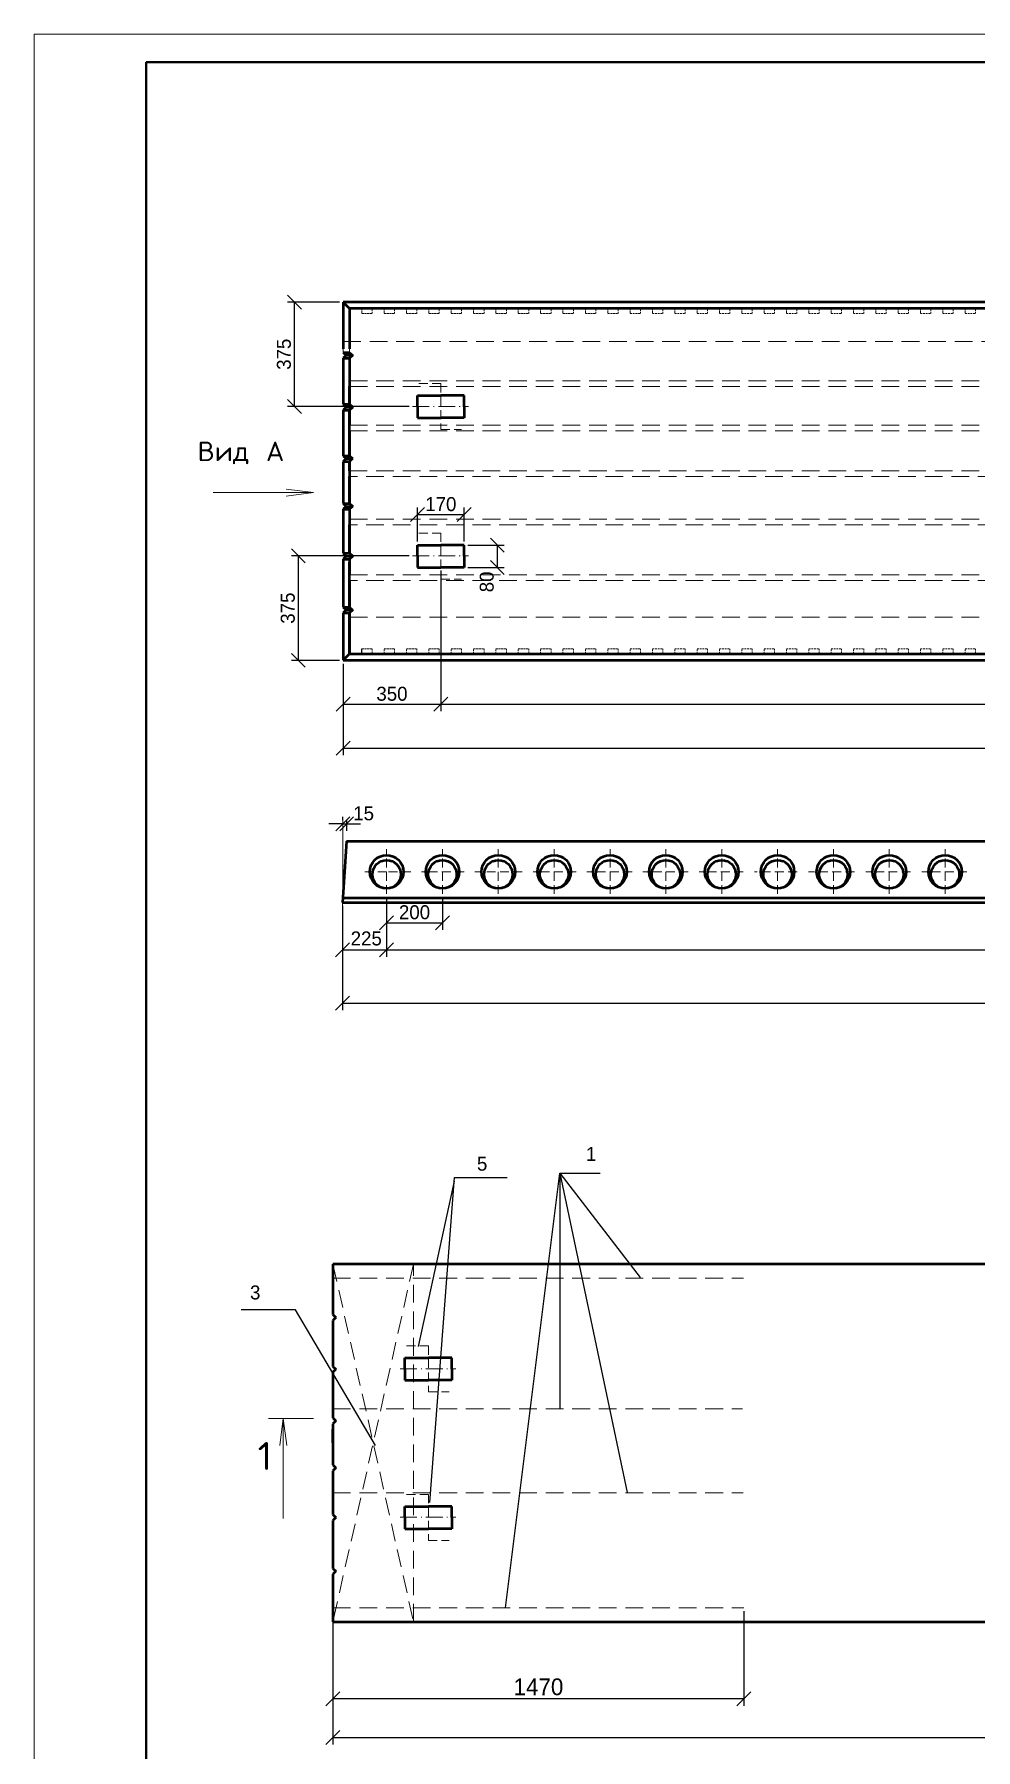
# Model space of a CAD drawing. Header units: millimetres. Extents: x 707 to 5070, y -235 to 1028.
# Drawn here: x 4225 to 4393.6, y 720.6 to 1027.8 of the extents above; entities that cross this region are included whole.
import ezdxf

# ---------------------------------------------------------------- set-up
doc = ezdxf.new("R2010")
doc.units = ezdxf.units.MM
for name, pattern in [('ACAD_ISO10W100', [18.5, 12, -3, 0.5, -3]), ('DASHED2', [9.525, 6.35, -3.175]), ('HIDDEN', [9.525, 6.35, -3.175]), ('HIDDEN2', [4.7625, 3.175, -1.5875])]:
    doc.linetypes.add(name, pattern=pattern)
for name, color, linetype, lineweight in [('Основная', 7, 'Continuous', 40), ('Тонкая', 5, 'Continuous', 15), ('Штриховая', 1, 'DASHED2', 20), ('Штриховые', 190, 'HIDDEN', 30), ('Штрихпункт', 200, 'ACAD_ISO10W100', 30)]:
    doc.layers.add(name, color=color, linetype=linetype, lineweight=lineweight)
doc.dimstyles.new('20', dxfattribs={"dimtxt": 3, "dimasz": 2.5, "dimexe": 1.25, "dimexo": 0.625, "dimtad": 1, "dimdec": 0, "dimlfac": 20, "dimtxsty": 'Standard', "dimblk": 'OBLIQUE', "dimcen": 2.5, "dimadec": 0, "dimazin": 0, "dimtfac": 1, "dimtdec": 0, "dimtmove": 0, "dimatfit": 3, "dimldrblk": 'OBLIQUE', "dimfxl": 0, "dimarcsym": 0})
doc.dimstyles.new('ISO-25', dxfattribs={"dimtxt": 2.5, "dimasz": 2.5, "dimexe": 1.25, "dimexo": 0.625, "dimtad": 1, "dimtxsty": 'Standard', "dimcen": 2.5, "dimadec": 0, "dimazin": 0, "dimtfac": 1, "dimtmove": 0, "dimatfit": 3, "dimfxl": 0, "dimarcsym": 0})

# ---------------------------------------------------------------- blocks, each defined once
blk = doc.blocks.new('_Oblique')
at = {"color": 0, "linetype": 'ByBlock', "lineweight": -2}
blk.add_line((-0.5, -0.5), (0.5, 0.5), dxfattribs=at)
blk = doc.blocks.new('*D236')
at = {"layer": 'Defpoints', "color": 0}
for p in [(4271.62, 979.85), (4280.33, 979.85), (4292.77, 961.15)]:
    blk.add_point(p, dxfattribs=at)
at = {"layer": 'Тонкая', "color": 0, "lineweight": -2}
for p, q in [((4279.7, 979.85), (4270.37, 979.85)), ((4271.62, 961.15), (4271.62, 979.85)), ((4292.14, 961.15), (4270.37, 961.15))]:
    blk.add_line(p, q, dxfattribs=at)
at = {"layer": 'Тонкая', "color": 0, "lineweight": -2, "xscale": 2.5, "yscale": 2.5, "zscale": 2.5}
for p, rotation in [((4271.62, 979.85), 90), ((4271.62, 961.15), 270)]:
    blk.add_blockref('_Oblique', p, dxfattribs=dict(at, rotation=rotation))
at = {"layer": 'Тонкая', "color": 0, "insert": (4269.74, 970.5), "char_height": 2.5, "attachment_point": 5, "rotation": 90}
blk.add_mtext('375', dxfattribs=at)
blk = doc.blocks.new('*D248')
at = {"layer": 'Defpoints', "color": 0}
for p in [(4272.32, 934.39), (4292.77, 934.39), (4280.33, 915.69)]:
    blk.add_point(p, dxfattribs=at)
at = {"layer": 'Тонкая', "color": 0, "lineweight": -2}
for p, q in [((4292.14, 934.39), (4271.07, 934.39)), ((4272.32, 915.69), (4272.32, 934.39)), ((4279.7, 915.69), (4271.07, 915.69))]:
    blk.add_line(p, q, dxfattribs=at)
at = {"layer": 'Тонкая', "color": 0, "lineweight": -2, "xscale": 2.5, "yscale": 2.5, "zscale": 2.5}
for p, rotation in [((4272.32, 934.39), 90), ((4272.32, 915.69), 270)]:
    blk.add_blockref('_Oblique', p, dxfattribs=dict(at, rotation=rotation))
at = {"layer": 'Тонкая', "color": 0, "insert": (4270.44, 925.04), "char_height": 2.5, "attachment_point": 5, "rotation": 90}
blk.add_mtext('375', dxfattribs=at)
blk = doc.blocks.new('*D249')
at = {"layer": 'Defpoints', "color": 0}
for p in [(4302.03, 941.78), (4293.63, 936.34), (4302.03, 936.34)]:
    blk.add_point(p, dxfattribs=at)
at = {"layer": 'Тонкая', "color": 0, "lineweight": -2}
for p, q in [((4293.63, 936.97), (4293.63, 943.03)), ((4302.03, 936.97), (4302.03, 943.03)), ((4293.63, 941.78), (4302.03, 941.78))]:
    blk.add_line(p, q, dxfattribs=at)
at = {"layer": 'Тонкая', "color": 0, "lineweight": -2, "xscale": 2.5, "yscale": 2.5, "zscale": 2.5, "rotation": 180}
blk.add_blockref('_Oblique', (4293.63, 941.78), dxfattribs=at)
at = {"layer": 'Тонкая', "color": 0, "lineweight": -2, "xscale": 2.5, "yscale": 2.5, "zscale": 2.5}
blk.add_blockref('_Oblique', (4302.03, 941.78), dxfattribs=at)
at = {"layer": 'Тонкая', "color": 0, "insert": (4297.83, 943.65), "char_height": 2.5, "attachment_point": 5}
blk.add_mtext('170', dxfattribs=at)
blk = doc.blocks.new('*D237')
at = {"layer": 'Defpoints', "color": 0}
for p in [(4302.03, 936.34), (4307.95, 936.34), (4302.03, 932.34)]:
    blk.add_point(p, dxfattribs=at)
at = {"layer": 'Тонкая', "color": 0, "lineweight": -2}
for p, q in [((4302.65, 936.34), (4309.2, 936.34)), ((4307.95, 932.34), (4307.95, 936.34)), ((4302.65, 932.34), (4309.2, 932.34))]:
    blk.add_line(p, q, dxfattribs=at)
at = {"layer": 'Тонкая', "color": 0, "lineweight": -2, "xscale": 2.5, "yscale": 2.5, "zscale": 2.5}
for p, rotation in [((4307.95, 936.34), 90), ((4307.95, 932.34), 270)]:
    blk.add_blockref('_Oblique', p, dxfattribs=dict(at, rotation=rotation))
at = {"layer": 'Тонкая', "color": 0, "insert": (4306.06, 929.74), "char_height": 2.5, "attachment_point": 5, "rotation": 90}
blk.add_mtext('80', dxfattribs=at)
blk = doc.blocks.new('*D238')
at = {"layer": 'Defpoints', "color": 0}
for p in [(4297.83, 932.39), (4280.33, 915.69), (4297.83, 907.82)]:
    blk.add_point(p, dxfattribs=at)
at = {"layer": 'Тонкая', "color": 0, "lineweight": -2}
for p, q in [((4297.83, 931.77), (4297.83, 906.57)), ((4280.33, 915.07), (4280.33, 906.57)), ((4280.33, 907.82), (4297.83, 907.82))]:
    blk.add_line(p, q, dxfattribs=at)
at = {"layer": 'Тонкая', "color": 0, "lineweight": -2, "xscale": 2.5, "yscale": 2.5, "zscale": 2.5, "rotation": 180}
blk.add_blockref('_Oblique', (4280.33, 907.82), dxfattribs=at)
at = {"layer": 'Тонкая', "color": 0, "lineweight": -2, "xscale": 2.5, "yscale": 2.5, "zscale": 2.5}
blk.add_blockref('_Oblique', (4297.83, 907.82), dxfattribs=at)
at = {"layer": 'Тонкая', "color": 0, "insert": (4289.08, 909.69), "char_height": 2.5, "attachment_point": 5}
blk.add_mtext('350', dxfattribs=at)
blk = doc.blocks.new('*D239')
at = {"layer": 'Defpoints', "color": 0}
for p in [(4297.83, 932.39), (4561.83, 932.39), (4561.83, 907.82)]:
    blk.add_point(p, dxfattribs=at)
at = {"layer": 'Тонкая', "color": 0, "lineweight": -2}
for p, q in [((4297.83, 931.77), (4297.83, 906.57)), ((4561.83, 931.77), (4561.83, 906.57)), ((4297.83, 907.82), (4561.83, 907.82))]:
    blk.add_line(p, q, dxfattribs=at)
at = {"layer": 'Тонкая', "color": 0, "lineweight": -2, "xscale": 2.5, "yscale": 2.5, "zscale": 2.5, "rotation": 180}
blk.add_blockref('_Oblique', (4297.83, 907.82), dxfattribs=at)
at = {"layer": 'Тонкая', "color": 0, "lineweight": -2, "xscale": 2.5, "yscale": 2.5, "zscale": 2.5}
blk.add_blockref('_Oblique', (4561.83, 907.82), dxfattribs=at)
at = {"layer": 'Тонкая', "color": 0, "insert": (4429.83, 909.69), "char_height": 2.5, "attachment_point": 5}
blk.add_mtext('5580', dxfattribs=at)
blk = doc.blocks.new('*D251')
at = {"layer": 'Defpoints', "color": 0}
for p in [(4280.33, 915.69), (4579.33, 915.69), (4579.33, 899.95)]:
    blk.add_point(p, dxfattribs=at)
at = {"layer": 'Тонкая', "color": 0, "lineweight": -2}
for p, q in [((4280.33, 915.07), (4280.33, 898.7)), ((4579.33, 915.07), (4579.33, 898.7)), ((4280.33, 899.95), (4579.33, 899.95))]:
    blk.add_line(p, q, dxfattribs=at)
at = {"layer": 'Тонкая', "color": 0, "lineweight": -2, "xscale": 2.5, "yscale": 2.5, "zscale": 2.5, "rotation": 180}
blk.add_blockref('_Oblique', (4280.33, 899.95), dxfattribs=at)
at = {"layer": 'Тонкая', "color": 0, "lineweight": -2, "xscale": 2.5, "yscale": 2.5, "zscale": 2.5}
blk.add_blockref('_Oblique', (4579.33, 899.95), dxfattribs=at)
at = {"layer": 'Тонкая', "color": 0, "insert": (4429.83, 901.82), "char_height": 2.5, "attachment_point": 5}
blk.add_mtext('6280', dxfattribs=at)
blk = doc.blocks.new('*D259')
at = {"layer": 'Defpoints', "color": 0}
for p in [(4288.12, 873.86), (4298.12, 873.86), (4298.12, 868.69)]:
    blk.add_point(p, dxfattribs=at)
at = {"layer": 'Тонкая', "color": 0, "lineweight": -2}
for p, q in [((4288.12, 873.23), (4288.12, 867.44)), ((4298.12, 873.23), (4298.12, 867.44)), ((4288.12, 868.69), (4298.12, 868.69))]:
    blk.add_line(p, q, dxfattribs=at)
at = {"layer": 'Тонкая', "color": 0, "lineweight": -2, "xscale": 2.5, "yscale": 2.5, "zscale": 2.5, "rotation": 180}
blk.add_blockref('_Oblique', (4288.12, 868.69), dxfattribs=at)
at = {"layer": 'Тонкая', "color": 0, "lineweight": -2, "xscale": 2.5, "yscale": 2.5, "zscale": 2.5}
blk.add_blockref('_Oblique', (4298.12, 868.69), dxfattribs=at)
at = {"layer": 'Тонкая', "color": 0, "insert": (4293.12, 870.57), "char_height": 2.5, "attachment_point": 5}
blk.add_mtext('200', dxfattribs=at)
blk = doc.blocks.new('*D253')
at = {"layer": 'Defpoints', "color": 0}
for p in [(4280.97, 887.73), (4280.28, 886.43), (4280.97, 886.43)]:
    blk.add_point(p, dxfattribs=at)
at = {"layer": 'Тонкая', "color": 0, "lineweight": -2}
for p, q in [((4280.28, 886.43), (4277.78, 886.43)), ((4280.28, 887.05), (4280.28, 887.68)), ((4280.28, 886.43), (4280.97, 886.43)), ((4280.97, 887.1), (4280.97, 885.18)), ((4280.97, 886.43), (4283.47, 886.43))]:
    blk.add_line(p, q, dxfattribs=at)
at = {"layer": 'Тонкая', "color": 0, "lineweight": -2, "xscale": 2.5, "yscale": 2.5, "zscale": 2.5}
blk.add_blockref('_Oblique', (4280.28, 886.43), dxfattribs=at)
at = {"layer": 'Тонкая', "color": 0, "lineweight": -2, "xscale": 2.5, "yscale": 2.5, "zscale": 2.5, "rotation": 180}
blk.add_blockref('_Oblique', (4280.97, 886.43), dxfattribs=at)
at = {"layer": 'Тонкая', "color": 0, "insert": (4284.01, 888.28), "char_height": 2.5, "attachment_point": 5}
blk.add_mtext('15', dxfattribs=at)
blk = doc.blocks.new('*D255')
at = {"layer": 'Defpoints', "color": 0}
for p in [(4280.22, 872.36), (4577.72, 872.36), (4577.72, 854.28)]:
    blk.add_point(p, dxfattribs=at)
at = {"layer": 'Тонкая', "color": 0, "lineweight": -2}
for p, q in [((4280.22, 871.73), (4280.22, 853.03)), ((4577.72, 871.73), (4577.72, 853.03)), ((4280.22, 854.28), (4577.72, 854.28))]:
    blk.add_line(p, q, dxfattribs=at)
at = {"layer": 'Тонкая', "color": 0, "lineweight": -2, "xscale": 2.5, "yscale": 2.5, "zscale": 2.5, "rotation": 180}
blk.add_blockref('_Oblique', (4280.22, 854.28), dxfattribs=at)
at = {"layer": 'Тонкая', "color": 0, "lineweight": -2, "xscale": 2.5, "yscale": 2.5, "zscale": 2.5}
blk.add_blockref('_Oblique', (4577.72, 854.28), dxfattribs=at)
at = {"layer": 'Тонкая', "color": 0, "insert": (4428.97, 856.15), "char_height": 2.5, "attachment_point": 5}
blk.add_mtext('6280', dxfattribs=at)
blk = doc.blocks.new('*D256')
at = {"layer": 'Defpoints', "color": 0}
for p in [(4288.12, 873.19), (4280.22, 870.38), (4288.12, 863.83)]:
    blk.add_point(p, dxfattribs=at)
at = {"layer": 'Тонкая', "color": 0, "lineweight": -2}
for p, q in [((4288.12, 872.57), (4288.12, 862.58)), ((4280.22, 869.75), (4280.22, 862.58)), ((4280.22, 863.83), (4288.12, 863.83))]:
    blk.add_line(p, q, dxfattribs=at)
at = {"layer": 'Тонкая', "color": 0, "lineweight": -2, "xscale": 2.5, "yscale": 2.5, "zscale": 2.5, "rotation": 180}
blk.add_blockref('_Oblique', (4280.22, 863.83), dxfattribs=at)
at = {"layer": 'Тонкая', "color": 0, "lineweight": -2, "xscale": 2.5, "yscale": 2.5, "zscale": 2.5}
blk.add_blockref('_Oblique', (4288.12, 863.83), dxfattribs=at)
at = {"layer": 'Тонкая', "color": 0, "insert": (4284.48, 865.88), "char_height": 2.5, "attachment_point": 5}
blk.add_mtext('225', dxfattribs=at)
blk = doc.blocks.new('*D257')
at = {"layer": 'Defpoints', "color": 0}
for p in [(4288.12, 873.19), (4568.12, 873.19), (4568.12, 863.83)]:
    blk.add_point(p, dxfattribs=at)
at = {"layer": 'Тонкая', "color": 0, "lineweight": -2}
for p, q in [((4288.12, 872.57), (4288.12, 862.58)), ((4568.12, 872.57), (4568.12, 862.58)), ((4288.12, 863.83), (4568.12, 863.83))]:
    blk.add_line(p, q, dxfattribs=at)
at = {"layer": 'Тонкая', "color": 0, "lineweight": -2, "xscale": 2.5, "yscale": 2.5, "zscale": 2.5, "rotation": 180}
blk.add_blockref('_Oblique', (4288.12, 863.83), dxfattribs=at)
at = {"layer": 'Тонкая', "color": 0, "lineweight": -2, "xscale": 2.5, "yscale": 2.5, "zscale": 2.5}
blk.add_blockref('_Oblique', (4568.12, 863.83), dxfattribs=at)
at = {"layer": 'Тонкая', "color": 0, "insert": (4428.12, 865.71), "char_height": 2.5, "attachment_point": 5}
blk.add_mtext('29*200=5800', dxfattribs=at)
blk = doc.blocks.new('*D263')
at = {"layer": 'Defpoints', "color": 0}
for p in [(4577.51, 743.55), (4278.51, 738.55), (4577.51, 722.81)]:
    blk.add_point(p, dxfattribs=at)
at = {"layer": 'Тонкая', "color": 0, "lineweight": -2}
for p, q in [((4577.51, 742.93), (4577.51, 721.56)), ((4278.51, 737.93), (4278.51, 721.56)), ((4278.51, 722.81), (4577.51, 722.81))]:
    blk.add_line(p, q, dxfattribs=at)
at = {"layer": 'Тонкая', "color": 0, "lineweight": -2, "xscale": 2.5, "yscale": 2.5, "zscale": 2.5, "rotation": 180}
blk.add_blockref('_Oblique', (4278.51, 722.81), dxfattribs=at)
at = {"layer": 'Тонкая', "color": 0, "lineweight": -2, "xscale": 2.5, "yscale": 2.5, "zscale": 2.5}
blk.add_blockref('_Oblique', (4577.51, 722.81), dxfattribs=at)
at = {"layer": 'Тонкая', "color": 0, "insert": (4428.01, 724.68), "char_height": 2.5, "attachment_point": 5}
blk.add_mtext('6280', dxfattribs=at)
blk = doc.blocks.new('*D300')
at = {"color": 0, "lineweight": -2}
for p, q in [((4278.51, 745.42), (4278.51, 728.49)), ((4352.1, 745.42), (4352.1, 728.49)), ((4352.1, 729.74), (4278.51, 729.74))]:
    blk.add_line(p, q, dxfattribs=at)
at = {"layer": 'Defpoints', "color": 0}
for p in [(4278.51, 746.04), (4352.1, 746.04), (4278.51, 729.74)]:
    blk.add_point(p, dxfattribs=at)
at = {"color": 0, "lineweight": -2, "xscale": 2.5, "yscale": 2.5, "zscale": 2.5, "rotation": 180}
blk.add_blockref('_Oblique', (4278.51, 729.74), dxfattribs=at)
at = {"color": 0, "lineweight": -2, "xscale": 2.5, "yscale": 2.5, "zscale": 2.5}
blk.add_blockref('_Oblique', (4352.1, 729.74), dxfattribs=at)
at = {"color": 0, "lineweight": -3, "insert": (4315.31, 731.87), "char_height": 3, "attachment_point": 5}
blk.add_mtext('1470', dxfattribs=at)

msp = doc.modelspace()

# ---------------------------------------------------------------- linework, layer by layer
at = {"lineweight": 50}
for p, q in [((4280.3285, 949.6188), (4280.3285, 948.6601)), ((4281.4992, 949.619), (4281.4992, 948.619)), ((4278.512, 775.5537), (4278.512, 778.0537))]:
    msp.add_line(p, q, dxfattribs=at)
for p, q in [((4309.387, 746.0411), (4319.1261, 823.8754)), ((4319.1261, 823.8754), (4331.2025, 766.6577)), ((4319.1261, 823.8754), (4319.1261, 781.6548)), ((4319.1261, 823.8754), (4333.5399, 805.1921)), ((4319.1261, 823.8754), (4326.333, 823.8754)), ((4293.8597, 792.8283), (4300.2583, 822.439)), ((4295.8803, 764.8999), (4300.2583, 823.112)), ((4300.2583, 823.112), (4309.6878, 823.112)), ((4271.8087, 799.3791), (4262.0566, 799.3821)), ((4286.154, 775.1227), (4271.8087, 799.3791))]:
    msp.add_line(p, q)
at = {"layer": 'Основная', "color": 0}
for p, q in [((4245.0448, 1022.7891), (5061.0448, 1022.7891)), ((4245.0448, 438.7891), (4245.0448, 1022.7891))]:
    msp.add_line(p, q, dxfattribs=at)
at = {"layer": 'Основная', "color": 0, "lineweight": 50}
for p, q in [((4293.6285, 961.0993), (4293.6285, 963.0993)), ((4293.6285, 963.0993), (4297.8285, 963.0993)), ((4302.0285, 963.0993), (4297.8285, 963.0993)), ((4302.0285, 961.0993), (4302.0285, 963.0993)), ((4293.6285, 961.0993), (4293.6285, 959.0993)), ((4293.6285, 959.0993), (4297.8285, 959.0993)), ((4302.0285, 959.0993), (4297.8285, 959.0993)), ((4302.0285, 961.0993), (4302.0285, 959.0993)), ((4293.6285, 934.3426), (4293.6285, 936.3426)), ((4293.6285, 936.3426), (4297.8285, 936.3426)), ((4293.6285, 934.3426), (4293.6285, 932.3426)), ((4302.0285, 936.3426), (4297.8285, 936.3426)), ((4302.0285, 934.3426), (4302.0285, 936.3426)), ((4302.0285, 934.3426), (4302.0285, 932.3426)), ((4293.6285, 932.3426), (4297.8285, 932.3426)), ((4302.0285, 932.3426), (4297.8285, 932.3426)), ((4291.3973, 788.8039), (4291.3973, 790.8039)), ((4291.3973, 790.8039), (4295.5973, 790.8039)), ((4299.7973, 790.8039), (4295.5973, 790.8039)), ((4299.7973, 788.8039), (4299.7973, 790.8039)), ((4291.3973, 788.8039), (4291.3973, 786.8039)), ((4291.3973, 786.8039), (4295.5973, 786.8039)), ((4299.7973, 786.8039), (4295.5973, 786.8039)), ((4299.7973, 788.8039), (4299.7973, 786.8039)), ((4291.3973, 762.2017), (4291.3973, 764.2017)), ((4291.3973, 764.2017), (4295.5973, 764.2017)), ((4291.3973, 762.2017), (4291.3973, 760.2017)), ((4299.7973, 764.2017), (4295.5973, 764.2017)), ((4299.7973, 762.2017), (4299.7973, 764.2017)), ((4299.7973, 762.2017), (4299.7973, 760.2017)), ((4291.3973, 760.2017), (4295.5973, 760.2017)), ((4299.7973, 760.2017), (4295.5973, 760.2017))]:
    msp.add_line(p, q, dxfattribs=at)
at = {"layer": 'Тонкая', "color": 0}
for p, q in [((4225.0448, 1027.7891), (5066.0448, 1027.7891)), ((4225.0448, 433.7891), (4225.0448, 1027.7891)), ((4293.6285, 959.0993), (4293.6285, 961.0993)), ((4275.0198, 945.7202), (4270.1607, 946.3535)), ((4275.0198, 945.7202), (4257.089, 945.7202)), ((4275.0198, 945.7202), (4270.1607, 945.0869)), ((4280.277, 873.1936), (4280.277, 887.0549)), ((4280.2198, 872.3579), (4280.2198, 870.3791)), ((4291.3973, 786.8039), (4291.3973, 788.8039)), ((4266.9697, 779.9536), (4275.034, 779.9536)), ((4269.6186, 779.9536), (4268.9853, 775.0946)), ((4269.6186, 779.9536), (4269.6186, 762.0229)), ((4269.6186, 779.9536), (4269.6186, 777.039)), ((4269.6186, 779.9536), (4269.6186, 777.039)), ((4269.6186, 779.9536), (4270.2518, 775.0946))]:
    msp.add_line(p, q, dxfattribs=at)
at = {"layer": 'Тонкая', "color": 0, "lineweight": 50}
for p, q in [((4280.3285, 979.8491), (4281.4992, 978.6784)), ((4579.3285, 979.8491), (4280.3285, 979.8491)), ((4280.3285, 979.8491), (4280.3285, 971.4478)), ((4280.319, 970.8399), (4280.8664, 970.343)), ((4280.319, 970.8399), (4281.4897, 970.8399)), ((4281.4897, 970.8399), (4282.0483, 970.343)), ((4280.8664, 970.343), (4280.319, 969.8077)), ((4280.319, 969.8077), (4281.4897, 969.8077)), ((4280.8664, 970.343), (4282.0483, 970.343)), ((4282.0483, 970.343), (4281.4897, 969.8077)), ((4281.4992, 965.7666), (4281.4992, 964.7344)), ((4280.3285, 961.5362), (4280.8664, 961.0393)), ((4280.3285, 961.5362), (4281.4992, 961.5362)), ((4281.4992, 961.5362), (4282.0483, 961.0393)), ((4280.8664, 961.0393), (4280.3285, 960.504)), ((4280.3285, 960.504), (4281.4992, 960.504)), ((4280.8664, 961.0393), (4282.0483, 961.0393)), ((4282.0483, 961.0393), (4281.4992, 960.504)), ((4280.3285, 952.3346), (4280.8569, 951.8377)), ((4280.3285, 952.3346), (4281.4992, 952.3346)), ((4281.4992, 952.3346), (4282.0388, 951.8377)), ((4280.8569, 951.8377), (4280.3285, 951.3024)), ((4280.3285, 951.3024), (4281.4992, 951.3024)), ((4280.8569, 951.8377), (4282.0388, 951.8377)), ((4282.0388, 951.8377), (4281.4992, 951.3024)), ((4280.3285, 943.7641), (4280.8664, 943.2672)), ((4280.3285, 943.7641), (4281.4992, 943.7641)), ((4280.8664, 943.2672), (4280.3285, 942.7319)), ((4280.8664, 943.2672), (4282.0483, 943.2672)), ((4282.0483, 943.2672), (4281.4897, 942.7319)), ((4281.4992, 943.7641), (4282.0483, 943.2672)), ((4280.3285, 942.7319), (4281.4897, 942.7319)), ((4281.4992, 942.741), (4281.4992, 939.9555)), ((4280.3285, 934.8564), (4280.8664, 934.3595)), ((4280.3285, 934.8564), (4281.4992, 934.8564)), ((4280.8664, 934.3595), (4280.3285, 933.8242)), ((4280.3285, 933.8242), (4281.4992, 933.8242)), ((4280.8664, 934.3595), (4282.0483, 934.3595)), ((4281.4992, 934.8564), (4282.0483, 934.3595)), ((4282.0483, 934.3595), (4281.4992, 933.8242)), ((4280.3285, 933.2689), (4280.3285, 925.2147)), ((4280.3285, 925.2147), (4280.8664, 924.7177)), ((4280.3285, 925.2147), (4281.4992, 925.2147)), ((4280.8664, 924.7177), (4280.3285, 924.1825)), ((4280.8664, 924.7177), (4282.0483, 924.7177)), ((4281.4992, 925.2147), (4282.0483, 924.7177)), ((4282.0483, 924.7177), (4281.4992, 924.1825)), ((4280.3285, 924.1825), (4281.4992, 924.1825)), ((4280.3285, 924.1825), (4280.3285, 915.6946)), ((4280.3285, 915.6946), (4281.4992, 916.8654)), ((4280.3285, 915.6946), (4579.3285, 915.6946)), ((4280.9698, 883.3022), (4280.2198, 872.3579)), ((4280.9698, 883.3022), (4576.9698, 883.3022)), ((4280.2198, 872.3579), (4577.7198, 872.3579)), ((4280.277, 873.1936), (4577.6625, 873.1936)), ((4577.512, 807.5537), (4278.512, 807.5537)), ((4278.512, 807.5537), (4278.512, 799.1524)), ((4278.5025, 798.5444), (4279.0499, 798.0475)), ((4279.0499, 798.0475), (4278.5025, 797.5123)), ((4278.512, 789.2408), (4279.0499, 788.7439)), ((4279.0499, 788.7439), (4278.512, 788.2086)), ((4278.512, 780.0392), (4279.0404, 779.5423)), ((4279.0404, 779.5423), (4278.512, 779.007)), ((4278.512, 771.6232), (4279.0499, 771.1263)), ((4279.0499, 771.1263), (4278.512, 770.591)), ((4278.512, 762.7155), (4279.0499, 762.2186)), ((4279.0499, 762.2186), (4278.512, 761.6833)), ((4278.512, 761.128), (4278.512, 753.0737)), ((4278.512, 753.0737), (4279.0499, 752.5768)), ((4279.0499, 752.5768), (4278.512, 752.0416)), ((4278.512, 752.0416), (4278.512, 743.5537)), ((4278.512, 743.5537), (4577.512, 743.5537))]:
    msp.add_line(p, q, dxfattribs=at)
at = {"layer": 'Тонкая', "color": 0, "linetype": 'DASHED2', "ltscale": 0.25}
for p, q in [((4288.1228, 873.8573), (4288.1228, 881.8975)), ((4298.1228, 873.8573), (4298.1228, 881.8975)), ((4308.1228, 873.8573), (4308.1228, 881.8975)), ((4318.1228, 873.8573), (4318.1228, 881.8975)), ((4328.1228, 873.8573), (4328.1228, 881.8975)), ((4338.1228, 873.8573), (4338.1228, 881.8975)), ((4348.1228, 873.8573), (4348.1228, 881.8975)), ((4358.1228, 873.8573), (4358.1228, 881.8975)), ((4368.1228, 873.8573), (4368.1228, 881.8975)), ((4378.1228, 873.8573), (4378.1228, 881.8975)), ((4388.1228, 873.8573), (4388.1228, 881.8975)), ((4288.1228, 877.8301), (4284.2254, 877.8301)), ((4292.4373, 877.8301), (4288.1228, 877.8301)), ((4301.9872, 877.8301), (4294.3765, 877.8301)), ((4312.3981, 877.8301), (4303.9264, 877.8301)), ((4322.0407, 877.8301), (4314.3372, 877.8301)), ((4332.0875, 877.8301), (4323.9798, 877.8301)), ((4342.1344, 877.8301), (4334.0267, 877.8301)), ((4351.9538, 877.8301), (4344.0735, 877.8301)), ((4361.6189, 877.8301), (4353.9835, 877.8301)), ((4371.8895, 877.8301), (4363.6486, 877.8301)), ((4381.9479, 877.8301), (4373.9192, 877.8301)), ((4392.0389, 877.8301), (4383.9776, 877.8301))]:
    msp.add_line(p, q, dxfattribs=at)
at = {"layer": 'Тонкая', "color": 0}
for points in [[(4280.3285, 979.8491), (4280.3285, 970.8399)], [(4281.4992, 978.6784), (4281.4992, 970.8314)]]:
    msp.add_lwpolyline(points, dxfattribs=at)
at = {"layer": 'Тонкая', "color": 0, "lineweight": 50}
for points in [[(4578.1577, 970.8399), (4578.1577, 978.6784), (4281.4992, 978.6784), (4281.4992, 971.4478)], [(4280.3285, 969.8077), (4280.3285, 965.7666)], [(4280.3285, 969.8077), (4280.3285, 961.5362)], [(4280.3285, 969.8077), (4280.3285, 965.7666)], [(4281.4992, 969.8168), (4281.4992, 965.7666)], [(4281.4992, 964.7344), (4281.4992, 961.5362)], [(4281.4992, 961.5362), (4281.4992, 964.7344)], [(4280.3285, 960.504), (4280.3285, 952.3346)], [(4280.3285, 960.504), (4280.3285, 957.7921)], [(4281.4992, 957.7921), (4281.4992, 960.504)], [(4281.4992, 960.504), (4281.4992, 957.7921)], [(4281.4992, 952.3346), (4281.4992, 960.504)], [(4281.4992, 956.7599), (4281.4992, 952.3346)], [(4280.3285, 951.3024), (4280.3285, 949.6188)], [(4281.4992, 949.619), (4281.4992, 951.3024)], [(4281.4992, 951.3024), (4281.4992, 949.619)], [(4281.4992, 949.6274), (4281.4992, 951.3024)], [(4280.3285, 948.6601), (4280.3285, 943.7641)], [(4281.4992, 948.619), (4281.4992, 943.7641)], [(4281.4992, 943.7641), (4281.4992, 948.619)], [(4280.3285, 942.7319), (4280.3285, 934.8564)], [(4280.3285, 942.7319), (4280.3285, 940.9877)], [(4280.3285, 939.9555), (4280.3285, 934.8564)], [(4281.4992, 939.9555), (4281.4992, 934.8564)], [(4281.4992, 934.8564), (4281.4992, 939.9555)], [(4281.4992, 934.8564), (4281.4992, 939.9555)], [(4280.3285, 933.8242), (4280.3285, 931.0198)], [(4281.4992, 933.8242), (4281.4992, 931.0198)], [(4281.4992, 931.0198), (4281.4992, 933.2689)], [(4281.4992, 925.2147), (4281.4992, 933.2689)], [(4281.4992, 929.9876), (4281.4992, 925.2147)], [(4281.4992, 916.8654), (4281.4992, 924.1825)], [(4281.4992, 924.1825), (4281.4992, 916.8654), (4578.1577, 916.8654), (4578.1577, 924.1825)], [(4278.512, 807.5537), (4278.512, 798.5444)], [(4278.512, 797.5123), (4278.512, 793.4711)], [(4278.512, 797.5123), (4278.512, 789.2408)], [(4278.512, 797.5123), (4278.512, 793.4711)], [(4278.512, 788.2086), (4278.512, 780.0392)], [(4278.512, 788.2086), (4278.512, 785.4967)], [(4278.512, 779.007), (4278.512, 775.5537)], [(4278.512, 779.007), (4278.512, 777.3234)], [(4278.512, 775.5537), (4278.512, 771.6232)], [(4278.512, 770.591), (4278.512, 762.7155)], [(4278.512, 770.591), (4278.512, 768.8468)], [(4278.512, 767.8146), (4278.512, 762.7155)], [(4278.512, 761.6833), (4278.512, 758.8789)]]:
    msp.add_lwpolyline(points, dxfattribs=at)
for centre, radius in [((4288.1228, 877.8301), 3), ((4288.1228, 877.3716), 2.5415), ((4298.1228, 877.8301), 3), ((4298.1228, 877.3716), 2.5415), ((4308.1228, 877.8301), 3), ((4308.1228, 877.3716), 2.5415), ((4318.1228, 877.8301), 3), ((4318.1228, 877.3716), 2.5415), ((4328.1228, 877.8301), 3), ((4328.1228, 877.3716), 2.5415), ((4338.1228, 877.8301), 3), ((4338.1228, 877.3716), 2.5415), ((4348.1228, 877.8301), 3), ((4348.1228, 877.3716), 2.5415), ((4358.1228, 877.8301), 3), ((4358.1228, 877.3716), 2.5415), ((4368.1228, 877.8301), 3), ((4368.1228, 877.3716), 2.5415), ((4378.1228, 877.8301), 3), ((4378.1228, 877.3716), 2.5415), ((4388.1228, 877.8301), 3), ((4388.1228, 877.3716), 2.5415)]:
    msp.add_circle(centre, radius, dxfattribs=at)
at = {"layer": 'Штриховая', "color": 0, "linetype": 'HIDDEN2'}
for p, q in [((4278.512, 807.5537), (4292.9381, 743.5537)), ((4292.9381, 807.5537), (4278.512, 743.5537)), ((4278.512, 805.0828), (4352.0128, 805.0828)), ((4292.9381, 743.5537), (4292.9381, 807.5537)), ((4278.512, 781.6548), (4351.8214, 781.6548)), ((4278.512, 766.6532), (4351.935, 766.6532)), ((4278.512, 746.0411), (4352.0985, 746.0411))]:
    msp.add_line(p, q, dxfattribs=at)
at = {"layer": 'Штриховые', "color": 0, "lineweight": 15, "ltscale": 0.05}
for p, q in [((4283.7051, 978.6784), (4283.7051, 977.8021)), ((4283.7051, 977.8021), (4285.5613, 977.8021)), ((4285.5613, 977.8021), (4285.5613, 978.6784)), ((4287.7051, 978.6784), (4287.7051, 977.8021)), ((4287.7051, 977.8021), (4289.5613, 977.8021)), ((4289.5613, 977.8021), (4289.5613, 978.6784)), ((4291.7051, 978.6784), (4291.7051, 977.8021)), ((4291.7051, 977.8021), (4293.5613, 977.8021)), ((4293.5613, 977.8021), (4293.5613, 978.6784)), ((4295.7051, 978.6784), (4295.7051, 977.8021)), ((4295.7051, 977.8021), (4297.5613, 977.8021)), ((4297.5613, 977.8021), (4297.5613, 978.6784)), ((4299.7051, 978.6784), (4299.7051, 977.8021)), ((4299.7051, 977.8021), (4301.5613, 977.8021)), ((4301.5613, 977.8021), (4301.5613, 978.6784)), ((4303.7051, 978.6784), (4303.7051, 977.8021)), ((4303.7051, 977.8021), (4305.5613, 977.8021)), ((4305.5613, 977.8021), (4305.5613, 978.6784)), ((4307.7051, 978.6784), (4307.7051, 977.8021)), ((4307.7051, 977.8021), (4309.5613, 977.8021)), ((4309.5613, 977.8021), (4309.5613, 978.6784)), ((4311.7051, 978.6784), (4311.7051, 977.8021)), ((4311.7051, 977.8021), (4313.5613, 977.8021)), ((4313.5613, 977.8021), (4313.5613, 978.6784)), ((4315.7051, 978.6784), (4315.7051, 977.8021)), ((4315.7051, 977.8021), (4317.5613, 977.8021)), ((4317.5613, 977.8021), (4317.5613, 978.6784)), ((4319.7051, 978.6784), (4319.7051, 977.8021)), ((4319.7051, 977.8021), (4321.5613, 977.8021)), ((4321.5613, 977.8021), (4321.5613, 978.6784)), ((4323.7051, 978.6784), (4323.7051, 977.8021)), ((4323.7051, 977.8021), (4325.5613, 977.8021)), ((4325.5613, 977.8021), (4325.5613, 978.6784)), ((4327.7051, 978.6784), (4327.7051, 977.8021)), ((4327.7051, 977.8021), (4329.5613, 977.8021)), ((4329.5613, 977.8021), (4329.5613, 978.6784)), ((4331.7051, 978.6784), (4331.7051, 977.8021)), ((4331.7051, 977.8021), (4333.5613, 977.8021)), ((4333.5613, 977.8021), (4333.5613, 978.6784)), ((4335.7051, 978.6784), (4335.7051, 977.8021)), ((4335.7051, 977.8021), (4337.5613, 977.8021)), ((4337.5613, 977.8021), (4337.5613, 978.6784)), ((4339.7051, 978.6784), (4339.7051, 977.8021)), ((4339.7051, 977.8021), (4341.5613, 977.8021)), ((4341.5613, 977.8021), (4341.5613, 978.6784)), ((4343.7051, 978.6784), (4343.7051, 977.8021)), ((4343.7051, 977.8021), (4345.5613, 977.8021)), ((4345.5613, 977.8021), (4345.5613, 978.6784)), ((4347.7051, 978.6784), (4347.7051, 977.8021)), ((4347.7051, 977.8021), (4349.5613, 977.8021)), ((4349.5613, 977.8021), (4349.5613, 978.6784)), ((4351.7051, 978.6784), (4351.7051, 977.8021)), ((4351.7051, 977.8021), (4353.5613, 977.8021)), ((4353.5613, 977.8021), (4353.5613, 978.6784)), ((4355.7051, 978.6784), (4355.7051, 977.8021)), ((4355.7051, 977.8021), (4357.5613, 977.8021)), ((4357.5613, 977.8021), (4357.5613, 978.6784)), ((4359.7051, 978.6784), (4359.7051, 977.8021)), ((4359.7051, 977.8021), (4361.5613, 977.8021)), ((4361.5613, 977.8021), (4361.5613, 978.6784)), ((4363.7051, 978.6784), (4363.7051, 977.8021)), ((4363.7051, 977.8021), (4365.5613, 977.8021)), ((4365.5613, 977.8021), (4365.5613, 978.6784)), ((4367.7051, 978.6784), (4367.7051, 977.8021)), ((4367.7051, 977.8021), (4369.5613, 977.8021)), ((4369.5613, 977.8021), (4369.5613, 978.6784)), ((4371.7051, 978.6784), (4371.7051, 977.8021)), ((4371.7051, 977.8021), (4373.5613, 977.8021)), ((4373.5613, 977.8021), (4373.5613, 978.6784)), ((4375.7051, 978.6784), (4375.7051, 977.8021)), ((4375.7051, 977.8021), (4377.5613, 977.8021)), ((4377.5613, 977.8021), (4377.5613, 978.6784)), ((4379.7051, 978.6784), (4379.7051, 977.8021)), ((4379.7051, 977.8021), (4381.5613, 977.8021)), ((4381.5613, 977.8021), (4381.5613, 978.6784)), ((4383.7051, 978.6784), (4383.7051, 977.8021)), ((4383.7051, 977.8021), (4385.5613, 977.8021)), ((4385.5613, 977.8021), (4385.5613, 978.6784)), ((4387.7051, 978.6784), (4387.7051, 977.8021)), ((4387.7051, 977.8021), (4389.5613, 977.8021)), ((4389.5613, 977.8021), (4389.5613, 978.6784)), ((4391.7051, 978.6784), (4391.7051, 977.8021)), ((4391.7051, 977.8021), (4393.5613, 977.8021)), ((4393.5613, 977.8021), (4393.5613, 978.6784)), ((4283.7051, 917.7416), (4285.5613, 917.7416)), ((4285.5613, 917.7416), (4285.5613, 916.8654)), ((4287.7051, 916.8654), (4287.7051, 917.7416)), ((4287.7051, 917.7416), (4289.5613, 917.7416)), ((4289.5613, 917.7416), (4289.5613, 916.8654)), ((4291.7051, 916.8654), (4291.7051, 917.7416)), ((4291.7051, 917.7416), (4293.5613, 917.7416)), ((4293.5613, 917.7416), (4293.5613, 916.8654)), ((4295.7051, 916.8654), (4295.7051, 917.7416)), ((4295.7051, 917.7416), (4297.5613, 917.7416)), ((4297.5613, 917.7416), (4297.5613, 916.8654)), ((4299.7051, 916.8654), (4299.7051, 917.7416)), ((4299.7051, 917.7416), (4301.5613, 917.7416)), ((4301.5613, 917.7416), (4301.5613, 916.8654)), ((4303.7051, 916.8654), (4303.7051, 917.7416)), ((4303.7051, 917.7416), (4305.5613, 917.7416)), ((4305.5613, 917.7416), (4305.5613, 916.8654)), ((4307.7051, 916.8654), (4307.7051, 917.7416)), ((4307.7051, 917.7416), (4309.5613, 917.7416)), ((4309.5613, 917.7416), (4309.5613, 916.8654)), ((4311.7051, 916.8654), (4311.7051, 917.7416)), ((4311.7051, 917.7416), (4313.5613, 917.7416)), ((4313.5613, 917.7416), (4313.5613, 916.8654)), ((4315.7051, 916.8654), (4315.7051, 917.7416)), ((4315.7051, 917.7416), (4317.5613, 917.7416)), ((4317.5613, 917.7416), (4317.5613, 916.8654)), ((4319.7051, 916.8654), (4319.7051, 917.7416)), ((4319.7051, 917.7416), (4321.5613, 917.7416)), ((4321.5613, 917.7416), (4321.5613, 916.8654)), ((4323.7051, 916.8654), (4323.7051, 917.7416)), ((4323.7051, 917.7416), (4325.5613, 917.7416)), ((4325.5613, 917.7416), (4325.5613, 916.8654)), ((4327.7051, 916.8654), (4327.7051, 917.7416)), ((4327.7051, 917.7416), (4329.5613, 917.7416)), ((4329.5613, 917.7416), (4329.5613, 916.8654)), ((4331.7051, 916.8654), (4331.7051, 917.7416)), ((4331.7051, 917.7416), (4333.5613, 917.7416)), ((4333.5613, 917.7416), (4333.5613, 916.8654)), ((4335.7051, 916.8654), (4335.7051, 917.7416)), ((4335.7051, 917.7416), (4337.5613, 917.7416)), ((4337.5613, 917.7416), (4337.5613, 916.8654)), ((4339.7051, 916.8654), (4339.7051, 917.7416)), ((4339.7051, 917.7416), (4341.5613, 917.7416)), ((4341.5613, 917.7416), (4341.5613, 916.8654)), ((4343.7051, 916.8654), (4343.7051, 917.7416)), ((4343.7051, 917.7416), (4345.5613, 917.7416)), ((4345.5613, 917.7416), (4345.5613, 916.8654)), ((4347.7051, 916.8654), (4347.7051, 917.7416)), ((4347.7051, 917.7416), (4349.5613, 917.7416)), ((4349.5613, 917.7416), (4349.5613, 916.8654)), ((4351.7051, 916.8654), (4351.7051, 917.7416)), ((4351.7051, 917.7416), (4353.5613, 917.7416)), ((4353.5613, 917.7416), (4353.5613, 916.8654)), ((4355.7051, 916.8654), (4355.7051, 917.7416)), ((4355.7051, 917.7416), (4357.5613, 917.7416)), ((4357.5613, 917.7416), (4357.5613, 916.8654)), ((4359.7051, 916.8654), (4359.7051, 917.7416)), ((4359.7051, 917.7416), (4361.5613, 917.7416)), ((4361.5613, 917.7416), (4361.5613, 916.8654)), ((4363.7051, 916.8654), (4363.7051, 917.7416)), ((4363.7051, 917.7416), (4365.5613, 917.7416)), ((4365.5613, 917.7416), (4365.5613, 916.8654)), ((4367.7051, 916.8654), (4367.7051, 917.7416)), ((4367.7051, 917.7416), (4369.5613, 917.7416)), ((4369.5613, 917.7416), (4369.5613, 916.8654)), ((4371.7051, 916.8654), (4371.7051, 917.7416)), ((4371.7051, 917.7416), (4373.5613, 917.7416)), ((4373.5613, 917.7416), (4373.5613, 916.8654)), ((4375.7051, 916.8654), (4375.7051, 917.7416)), ((4375.7051, 917.7416), (4377.5613, 917.7416)), ((4377.5613, 917.7416), (4377.5613, 916.8654)), ((4379.7051, 916.8654), (4379.7051, 917.7416)), ((4379.7051, 917.7416), (4381.5613, 917.7416)), ((4381.5613, 917.7416), (4381.5613, 916.8654)), ((4383.7051, 916.8654), (4383.7051, 917.7416)), ((4383.7051, 917.7416), (4385.5613, 917.7416)), ((4385.5613, 917.7416), (4385.5613, 916.8654)), ((4387.7051, 916.8654), (4387.7051, 917.7416)), ((4387.7051, 917.7416), (4389.5613, 917.7416)), ((4389.5613, 917.7416), (4389.5613, 916.8654)), ((4391.7051, 916.8654), (4391.7051, 917.7416)), ((4391.7051, 917.7416), (4393.5613, 917.7416)), ((4393.5613, 917.7416), (4393.5613, 916.8654))]:
    msp.add_line(p, q, dxfattribs=at)
at = {"layer": 'Штриховые', "color": 0, "linetype": 'HIDDEN2', "lineweight": 20}
for p, q in [((4280.3285, 972.8078), (4579.3285, 972.8078)), ((4281.4992, 965.7666), (4578.1577, 965.7666)), ((4281.4992, 964.7344), (4578.1577, 964.7344)), ((4281.4992, 957.8038), (4578.1577, 957.8038)), ((4281.4992, 956.7716), (4578.1577, 956.7716)), ((4281.4897, 949.6274), (4578.1577, 949.6274)), ((4578.1577, 948.619), (4281.4992, 948.619)), ((4281.4992, 940.9877), (4578.1577, 940.9877)), ((4578.1577, 939.9555), (4281.4992, 939.9555)), ((4281.4992, 931.0198), (4578.1577, 931.0198)), ((4578.1577, 929.9876), (4281.4992, 929.9876)), ((4281.4992, 923.4265), (4578.1577, 923.4265))]:
    msp.add_line(p, q, dxfattribs=at)
at = {"layer": 'Штриховые', "color": 0, "lineweight": 20, "ltscale": 0.25}
for p, q in [((4293.911, 965.2458), (4297.8285, 965.2458)), ((4297.8285, 965.2458), (4297.8285, 956.9994)), ((4297.8285, 956.9994), (4301.5278, 956.9994)), ((4293.911, 938.4891), (4297.8285, 938.4891)), ((4297.8285, 938.4891), (4297.8285, 930.2427)), ((4297.8285, 938.4891), (4297.8285, 932.3946)), ((4297.8285, 930.2427), (4301.5278, 930.2427)), ((4291.6798, 792.9503), (4295.5973, 792.9503)), ((4295.5973, 792.9503), (4295.5973, 784.704)), ((4295.5973, 784.704), (4299.2967, 784.704)), ((4291.6798, 766.3481), (4295.5973, 766.3481)), ((4295.5973, 766.3481), (4295.5973, 758.1018)), ((4295.5973, 766.3481), (4295.5973, 760.2537)), ((4295.5973, 758.1018), (4299.2967, 758.1018))]:
    msp.add_line(p, q, dxfattribs=at)
at = {"layer": 'Штриховые', "color": 0, "linetype": 'ByBlock', "lineweight": -3, "ltscale": 0.05}
msp.add_line((4283.7051, 916.8654), (4283.7051, 917.7416), dxfattribs=at)
at = {"layer": 'Штрихпункт', "color": 0, "lineweight": 20, "ltscale": 0.25}
for p, q in [((4292.7687, 961.1491), (4302.7725, 961.1491)), ((4292.7687, 934.3924), (4302.7725, 934.3924)), ((4290.5375, 788.8537), (4300.5413, 788.8537)), ((4290.5375, 762.2515), (4300.5413, 762.2515))]:
    msp.add_line(p, q, dxfattribs=at)

# ---------------------------------------------------------------- texts
at = {"char_height": 2.5, "attachment_point": 1}
for s, insert, width in [('5', (4304.2995, 826.8134), 5.725075), ('1', (4323.8008, 828.5463), 5.453859), ('3', (4263.6685, 803.7503), 6.079699)]:
    msp.add_mtext(s, dxfattribs=dict(at, insert=insert, width=width))
at = {"layer": 'Тонкая', "color": 0}
for s, insert, char_height, width, attachment_point in [('{\\Ftxt.shx|c204;Вид А}', (4254.279, 954.8641), 3.5, 32.864069, 1), ('{\\Ftxt.shx|c204;1}', (4267.6363, 775.7225), 5, 5.099205, 3)]:
    msp.add_mtext(s, dxfattribs=dict(at, insert=insert, char_height=char_height, width=width, attachment_point=attachment_point))

# ---------------------------------------------------------------- dimensions: what is measured, and where the dimension line sits
at = {"lineweight": -3}
dim = msp.add_linear_dim(base=(4278.512, 729.7429), p1=(4352.0985, 746.0411), p2=(4278.512, 746.0411), text='1470', dimstyle='20', dxfattribs=at)
dim.commit()
dim.dimension.update_dxf_attribs({"geometry": '*D300', "text_midpoint": (4315.3052, 731.8679)})
at = {"layer": 'Тонкая', "color": 0}
for base, p1, p2, picture, middle in [((4271.619, 979.8491), (4292.7687, 961.1491), (4280.3285, 979.8491), '*D236', (4269.744, 970.4991)), ((4272.3172, 934.3924), (4280.3285, 915.6946), (4292.7687, 934.3924), '*D248', (4270.4422, 925.0435))]:
    dim = msp.add_linear_dim(base=base, p1=p1, p2=p2, angle=270, text='375', dimstyle='ISO-25', override={"dimblk1": 'Oblique', "dimblk2": 'Oblique', "dimsah": 1}, dxfattribs=at)
    dim.commit()
    dim.dimension.update_dxf_attribs({"geometry": picture, "text_midpoint": middle})
for base, p1, p2, text, picture, middle in [((4302.0285, 941.7765), (4293.6285, 936.3426), (4302.0285, 936.3426), '170', '*D249', (4297.8285, 943.6515)), ((4297.8285, 907.8189), (4280.3285, 915.6946), (4297.8285, 932.3946), '350', '*D238', (4289.0785, 909.6939)), ((4561.8285, 907.8189), (4297.8285, 932.3946), (4561.8285, 932.3946), '5580', '*D239', (4429.8285, 909.6939)), ((4579.3285, 899.9478), (4280.3285, 915.6946), (4579.3285, 915.6946), '6280', '*D251', (4429.8285, 901.8228)), ((4577.7198, 854.278), (4280.2198, 872.3579), (4577.7198, 872.3579), '6280', '*D255', (4428.9698, 856.153)), ((4568.1228, 863.8301), (4288.1228, 873.1936), (4568.1228, 873.1936), '29*200=5800', '*D257', (4428.1228, 865.7051)), ((4577.512, 722.807), (4278.5097, 738.5538), (4577.512, 743.5537), '6280', '*D263', (4428.0108, 724.682))]:
    dim = msp.add_linear_dim(base=base, p1=p1, p2=p2, text=text, dimstyle='ISO-25', override={"dimblk1": 'Oblique', "dimblk2": 'Oblique', "dimsah": 1}, dxfattribs=at)
    dim.commit()
    dim.dimension.update_dxf_attribs({"geometry": picture, "text_midpoint": middle})
dim = msp.add_linear_dim(base=(4307.9459, 936.3426), p1=(4302.0285, 932.3426), p2=(4302.0285, 936.3426), angle=270, text='80', dimstyle='ISO-25', override={"dimblk1": 'Oblique', "dimblk2": 'Oblique', "dimsah": 1, "dimtmove": 2}, dxfattribs=at)
dim.commit()
dim.dimension.update_dxf_attribs({"geometry": '*D237', "text_midpoint": (4306.0608, 929.741), "dimtype": 160})
for base, p1, p2, text, override, picture, middle in [((4280.9698, 886.4299), (4280.277, 886.4299), (4280.9698, 887.7266), '15', {"dimblk1": 'Oblique', "dimblk2": 'Oblique', "dimsah": 1, "dimtmove": 2}, '*D253', (4284.0107, 888.2814)), ((4288.1228, 863.8301), (4280.2198, 870.3791), (4288.1228, 873.1936), '225', {"dimblk1": 'Oblique', "dimblk2": 'Oblique', "dimsah": 1, "dimtmove": 2}, '*D256', (4284.4766, 865.8783)), ((4298.1228, 868.6917), (4288.1228, 873.8573), (4298.1228, 873.8573), '200', {"dimblk1": 'Oblique', "dimblk2": 'Oblique', "dimsah": 1}, '*D259', (4293.1228, 868.6917))]:
    dim = msp.add_linear_dim(base=base, p1=p1, p2=p2, text=text, dimstyle='ISO-25', override=override, dxfattribs=at)
    dim.commit()
    dim.dimension.update_dxf_attribs({"geometry": picture, "text_midpoint": middle, "dimtype": 160})

doc.saveas('drawing.dxf')
